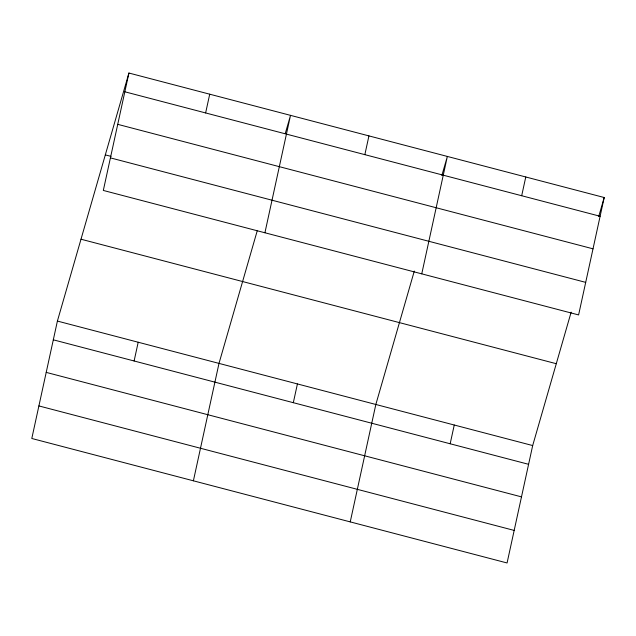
<?xml version="1.0" encoding="UTF-8"?>
<svg xmlns="http://www.w3.org/2000/svg" width="636" height="636" viewBox="0 0 636 636"><rect width="100%" height="100%" fill="white"/><g stroke="black" fill="none" stroke-linecap="round" stroke-linejoin="round"><path stroke-width="0.95" d="M128.925 73.029L103.318 190.442L578.601 314.931L604.2 197.518L128.925 73.029L57.399 321.069L31.8 438.482L507.075 562.971L532.682 445.558L571.144 312.165M134.109 360.986L138.195 342.232M205.627 112.946L209.721 94.192M193.392 480.808L218.999 363.395L257.19 230.94M264.918 232.768L290.517 115.355L285.302 133.433M293.323 402.691L297.417 383.937M364.849 154.651L368.936 135.889M350.237 521.894L375.836 404.48L414.298 271.087M421.755 273.846L447.354 156.432L441.869 175.472M450.169 443.777L454.255 425.023M521.687 195.729L525.781 176.975M598.715 216.55L604.2 197.518M124.831 91.783L600.114 216.272M117.732 124.338L593.014 248.827M105.322 154.882L111.022 156.376M110.418 157.879L585.7 282.368M81.003 239.215L556.277 363.705M57.399 321.069L532.682 445.558M53.313 339.823L528.588 464.312M46.213 372.386L521.488 496.875M38.899 405.927L514.174 530.416"/></g></svg>
